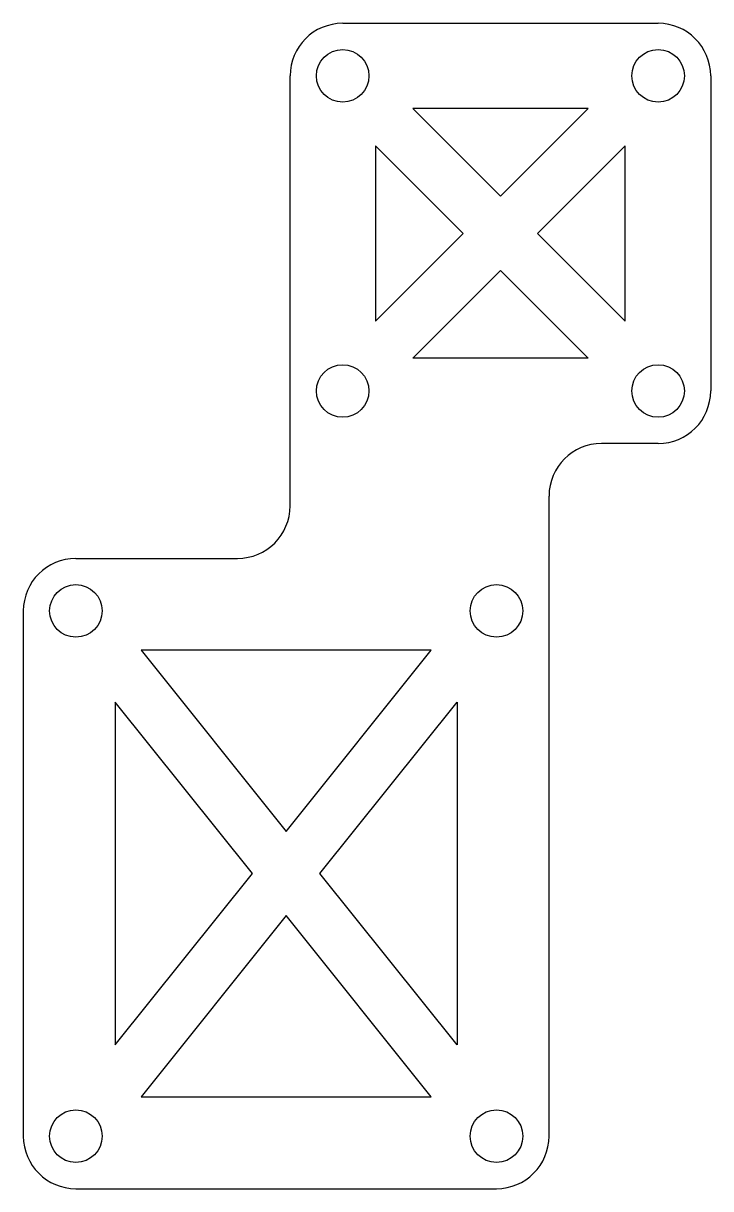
# Model space of a CAD drawing. Extents: x -20 to 32.3, y 0.1 to 88.8.
import ezdxf

# ---------------------------------------------------------------- set-up
doc = ezdxf.new("R2010")
doc.units = 0
doc.layers.get('0').update_dxf_attribs({"linetype": 'continuous'})

# ---------------------------------------------------------------- blocks, each defined once
blk = doc.blocks.new('SHAPE2DVIEW')
at = {"color": 0}
for p, q in [((4.3, 88.8), (28.3, 88.8)), ((0.3, 52.05), (0.3, 84.8)), ((32.3, 84.8), (32.3, 60.8)), ((9.628, 82.3), (16.3, 75.628)), ((22.972, 82.3), (9.628, 82.3)), ((16.3, 75.628), (22.972, 82.3)), ((13.472, 72.8), (6.8, 79.472)), ((6.8, 79.472), (6.8, 66.128)), ((25.8, 79.472), (19.128, 72.8)), ((25.8, 66.128), (25.8, 79.472)), ((6.8, 66.128), (13.472, 72.8)), ((19.128, 72.8), (25.8, 66.128)), ((9.628, 63.3), (16.3, 69.972)), ((16.3, 69.972), (22.972, 63.3)), ((22.972, 63.3), (9.628, 63.3)), ((28.3, 56.8), (24, 56.8)), ((20, 4.05), (20, 52.8)), ((-16, 48.05), (-3.7, 48.05)), ((-20, 44.05), (-20, 4.05)), ((-11.039, 41.05), (0, 27.252)), ((11.039, 41.05), (-11.039, 41.05)), ((0, 27.252), (11.039, 41.05)), ((-2.561, 24.05), (-13, 37.098)), ((-13, 37.098), (-13, 11.002)), ((2.561, 24.05), (13, 37.098)), ((13, 37.098), (13, 11.002)), ((-13, 11.002), (-2.561, 24.05)), ((13, 11.002), (2.561, 24.05)), ((0, 20.848), (-11.039, 7.05)), ((11.039, 7.05), (0, 20.848)), ((-11.039, 7.05), (11.039, 7.05)), ((-16, 0.05), (16, 0.05))]:
    blk.add_line(p, q, dxfattribs=at)
for centre in [(4.3, 84.8), (28.3, 84.8), (4.3, 60.8), (28.3, 60.8), (-16, 44.05), (16, 44.05), (-16, 4.05), (16, 4.05)]:
    blk.add_circle(centre, 2, dxfattribs=at)
for centre, start, end in [((4.3, 84.8), 90, -180), ((28.3, 84.8), 0, 90), ((28.3, 60.8), -90, 0), ((24, 52.8), 90, -180), ((-3.7, 52.05), -90, 0), ((-16, 44.05), 90, -180), ((-16, 4.05), -180, -90), ((16, 4.05), -90, 0)]:
    blk.add_arc(centre, 4, start, end, dxfattribs=at)

msp = doc.modelspace()

# ---------------------------------------------------------------- block references
at = {"color": 0}
msp.add_blockref('SHAPE2DVIEW', (0, 0), dxfattribs=at)

doc.saveas('drawing.dxf')
